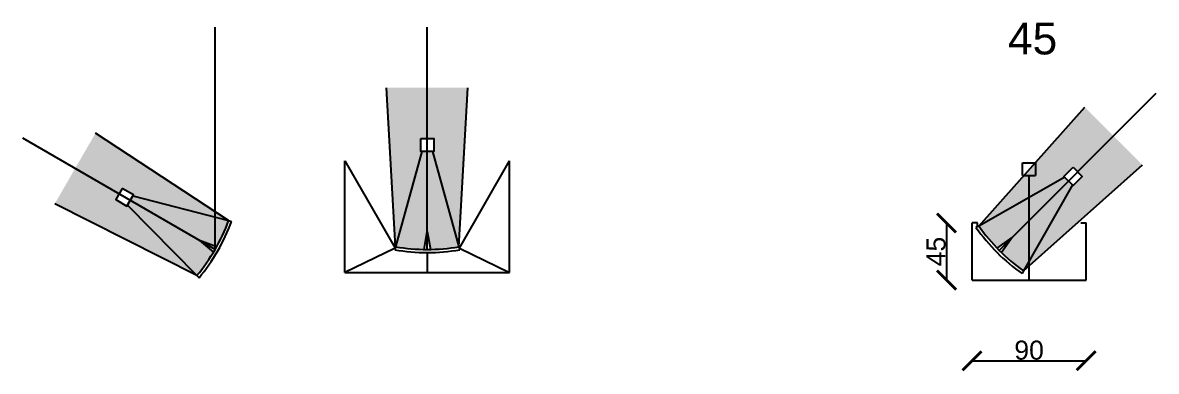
# Model space of a CAD drawing. Header units: millimetres. Extents: x 674 to 5889, y -153 to 3954.
# Drawn here: x 674 to 1568, y 3399 to 3674 of the extents above; entities that cross this region are included whole.
import ezdxf

# ---------------------------------------------------------------- set-up
doc = ezdxf.new("R2010")
doc.units = ezdxf.units.MM
for name, color, linetype in [('Columns', 253, 'Continuous'), ('Dish', 20, 'Continuous'), ('Ropes', 3, 'Continuous')]:
    doc.layers.add(name, color=color, linetype=linetype)
doc.layers.add('Effective Aperture Area', color=2, linetype='Continuous', transparency=0.75)
doc.layers.add('Image Sensor', color=5, linetype='Continuous', transparency=0.6)
doc.styles.get("Standard").update_dxf_attribs({"font": 'arial.ttf'})
doc.dimstyles.new('ISO-25', dxfattribs={"dimtxt": 2.5, "dimasz": 2.5, "dimexe": 1.25, "dimexo": 0.625, "dimtad": 1, "dimtxsty": 'Standard', "dimcen": 2.5, "dimadec": 0, "dimazin": 0, "dimtfac": 1, "dimtmove": 0, "dimatfit": 3, "dimfxl": 1, "dimarcsym": 0})

# ---------------------------------------------------------------- blocks, each defined once
blk = doc.blocks.new('_ArchTick')
at = {"color": 0, "linetype": 'ByBlock', "const_width": 0.15}
blk.add_lwpolyline([(-0.5, -0.5), (0.5, 0.5)], dxfattribs=at)
blk = doc.blocks.new('*D77')
at = {"color": 0, "lineweight": -2, "transparency": 16777216}
blk.add_line((1422.85, 3407.29), (1512.85, 3407.29), dxfattribs=at)
at = {"layer": 'Defpoints', "color": 0, "transparency": 16777216}
for p in [(1422.85, 3470.88), (1512.85, 3470.88), (1512.85, 3407.29)]:
    blk.add_point(p, dxfattribs=at)
at = {"color": 0, "lineweight": -2, "transparency": 16777216, "xscale": 15, "yscale": 15, "zscale": 15, "rotation": 180}
blk.add_blockref('_ArchTick', (1422.85, 3407.29), dxfattribs=at)
at = {"color": 0, "lineweight": -2, "transparency": 16777216, "xscale": 15, "yscale": 15, "zscale": 15}
blk.add_blockref('_ArchTick', (1512.85, 3407.29), dxfattribs=at)
at = {"color": 0, "transparency": 16777216, "insert": (1467.85, 3415.58), "char_height": 15, "attachment_point": 5}
blk.add_mtext('90', dxfattribs=at)
blk = doc.blocks.new('*D82')
at = {"color": 0, "lineweight": -2, "transparency": 16777216}
blk.add_line((1402.77, 3515.88), (1402.77, 3470.88), dxfattribs=at)
at = {"layer": 'Defpoints', "color": 0, "transparency": 16777216}
for p in [(1422.85, 3515.88), (1402.77, 3470.88), (1422.85, 3470.88)]:
    blk.add_point(p, dxfattribs=at)
at = {"color": 0, "lineweight": -2, "transparency": 16777216, "xscale": 15, "yscale": 15, "zscale": 15}
for p, rotation in [((1402.77, 3515.88), 90), ((1402.77, 3470.88), 270)]:
    blk.add_blockref('_ArchTick', p, dxfattribs=dict(at, rotation=rotation))
at = {"color": 0, "transparency": 16777216, "insert": (1394.52, 3493.38), "char_height": 15, "attachment_point": 5, "rotation": 90}
blk.add_mtext('45', dxfattribs=at)

msp = doc.modelspace()

# ---------------------------------------------------------------- hatches: boundary and pattern name
at = {"layer": 'Effective Aperture Area'}
h = msp.add_hatch(color=256, dxfattribs=at)
h.dxf.hatch_style = 1
h.paths.add_polyline_path([(1025.361, 3622.497), (961.121, 3622.497), (968.241, 3497.112), (988.991, 3572.314), (988.141, 3572.314), (988.141, 3582.514), (998.341, 3582.514), (998.341, 3572.314), (997.491, 3572.314), (1018.241, 3497.112)])
h = msp.add_hatch(color=256, dxfattribs=at)
h.dxf.hatch_style = 1
h.paths.add_polyline_path([(1557.149, 3561.743), (1511.725, 3607.168), (1428.099, 3513.472), (1495.947, 3551.976), (1495.346, 3552.577), (1502.559, 3559.789), (1509.771, 3552.577), (1502.559, 3545.364), (1501.958, 3545.965), (1463.454, 3478.117)])
h = msp.add_hatch(color=256, dxfattribs=at)
h.dxf.hatch_style = 1
h.paths.add_polyline_path([(699.492, 3530.939), (731.611, 3586.572), (836.638, 3517.714), (761.136, 3537.345), (761.561, 3538.081), (752.728, 3543.181), (747.628, 3534.347), (756.461, 3529.247), (756.886, 3529.984), (811.638, 3474.413)])
h = msp.add_hatch(color=256, dxfattribs=at)
h.dxf.hatch_style = 1
h.paths.add_polyline_path([(968.241, 3497.112, 0.0377136), (990.741, 3495.035), (993.241, 3509.264), (995.741, 3495.035, 0.0377124), (1018.241, 3497.112), (997.491, 3572.314), (988.991, 3572.314)])
h = msp.add_hatch(color=256, dxfattribs=at)
h.dxf.hatch_style = 1
h.paths.add_polyline_path([(1428.099, 3513.472, 0.0377136), (1442.54, 3496.093), (1454.369, 3504.388), (1446.076, 3492.558, 0.0377124), (1463.454, 3478.117), (1501.958, 3545.965), (1495.947, 3551.976)])
h = msp.add_hatch(color=256, dxfattribs=at)
h.dxf.hatch_style = 1
h.paths.add_polyline_path([(761.136, 3537.345), (756.886, 3529.984), (811.638, 3474.413, 0.0377124), (824.687, 3492.859), (813.614, 3502.139), (827.187, 3497.189, 0.0377136), (836.638, 3517.714)])

# ---------------------------------------------------------------- linework, layer by layer
for p, q in [((825.955, 3495.014), (825.955, 3670.21)), ((993.241, 3495.014), (993.241, 3670.21)), ((1444.293, 3494.311), (1568.175, 3618.193)), ((825.955, 3495.014), (674.231, 3582.612)), ((1462.753, 3553.179), (1462.753, 3563.379)), ((1462.753, 3563.379), (1472.953, 3563.379)), ((1472.953, 3563.379), (1472.953, 3553.179)), ((1462.753, 3553.179), (1472.953, 3553.179)), ((1467.853, 3475.879), (1467.853, 3553.179)), ((1422.853, 3470.879), (1512.853, 3470.879)), ((1467.853, 3470.879), (1467.853, 3475.879))]:
    msp.add_line(p, q)
at = {"layer": 'Columns'}
for p, q in [((928.241, 3476.839), (928.241, 3564.754)), ((1058.241, 3476.839), (1058.241, 3564.754)), ((1422.853, 3470.879), (1422.853, 3515.879)), ((1427.034, 3515.879), (1422.853, 3515.879)), ((1508.671, 3515.879), (1512.853, 3515.879)), ((1512.853, 3470.879), (1512.853, 3515.879))]:
    msp.add_line(p, q, dxfattribs=at)
at = {"layer": 'Dish'}
for p, q in [((836.638, 3517.714), (839.001, 3517.119)), ((1428.099, 3513.472), (1425.97, 3512.286)), ((968.241, 3497.112), (967.574, 3494.768)), ((1018.241, 3497.112), (1018.907, 3494.768)), ((1463.454, 3478.117), (1462.268, 3475.988)), ((811.638, 3474.413), (813.335, 3472.663)), ((928.241, 3476.839), (1058.241, 3476.839))]:
    msp.add_line(p, q, dxfattribs=at)
for centre, radius, start, end in [((696.051, 3570.014), 150, 320.405932, 339.594068), ((694.666, 3570.814), 154, 320.405932, 339.594068), ((1550.359, 3600.377), 150, 215.405932, 234.594068), ((1551.49, 3601.509), 154, 215.405932, 234.594068), ((993.241, 3645.014), 150, 260.405932, 279.594068), ((993.241, 3646.614), 154, 260.405932, 279.594068)]:
    msp.add_arc(centre, radius, start, end, dxfattribs=at)
at = {"layer": 'Effective Aperture Area'}
for p, q in [((968.241, 3497.112), (961.121, 3622.497)), ((1018.241, 3497.112), (1025.361, 3622.497)), ((1428.099, 3513.472), (1511.725, 3607.168)), ((836.638, 3517.714), (731.611, 3586.572)), ((988.991, 3572.314), (968.241, 3497.112)), ((997.491, 3572.314), (1018.241, 3497.112)), ((1463.454, 3478.117), (1557.149, 3561.743)), ((1495.947, 3551.976), (1428.099, 3513.472)), ((1501.958, 3545.965), (1463.454, 3478.117)), ((761.136, 3537.345), (836.638, 3517.714)), ((811.638, 3474.413), (699.492, 3530.939)), ((756.886, 3529.984), (811.638, 3474.413)), ((990.741, 3495.035), (993.241, 3509.264)), ((993.241, 3509.264), (995.741, 3495.035)), ((1442.54, 3496.093), (1454.369, 3504.388)), ((1454.369, 3504.388), (1446.076, 3492.558)), ((827.187, 3497.189), (813.614, 3502.139)), ((813.614, 3502.139), (824.687, 3492.859))]:
    msp.add_line(p, q, dxfattribs=at)
at = {"layer": 'Image Sensor'}
for points in [[(988.141, 3582.514), (998.341, 3582.514), (998.341, 3572.314), (988.141, 3572.314)], [(1502.559, 3559.789), (1509.771, 3552.577), (1502.559, 3545.364), (1495.346, 3552.577)], [(752.728, 3543.181), (747.628, 3534.347), (756.461, 3529.247), (761.561, 3538.081)]]:
    msp.add_lwpolyline(points, close=True, dxfattribs=at)
at = {"layer": 'Ropes'}
for p, q in [((928.241, 3564.754), (967.907, 3495.94)), ((1018.574, 3495.94), (1058.241, 3564.754)), ((1427.034, 3512.879), (1427.034, 3515.879)), ((967.907, 3495.94), (928.241, 3476.839)), ((1018.574, 3495.94), (1058.241, 3476.839)), ((993.241, 3492.614), (993.241, 3476.839))]:
    msp.add_line(p, q, dxfattribs=at)

# ---------------------------------------------------------------- texts
at = {"insert": (1451.164, 3673.715), "char_height": 25, "attachment_point": 1}
msp.add_mtext_dynamic_manual_height_columns('45', width=67.20048, gutter_width=12.5, heights=[0], dxfattribs=at)

# ---------------------------------------------------------------- dimensions: what is measured, and where the dimension line sits
dim = msp.add_linear_dim(base=(1402.772, 3470.879), p1=(1422.853, 3515.879), p2=(1422.853, 3470.879), angle=90, dimstyle='ISO-25', override={"dimtxt": 15, "dimasz": 15, "dimblk1": 'ArchTick', "dimblk2": 'ArchTick', "dimsah": 1, "dimse1": 1, "dimse2": 1})
dim.commit()
dim.dimension.update_dxf_attribs({"geometry": '*D82', "text_midpoint": (1394.519, 3493.379)})
dim = msp.add_linear_dim(base=(1512.853, 3407.293), p1=(1422.853, 3470.879), p2=(1512.853, 3470.879), dimstyle='ISO-25', override={"dimtxt": 15, "dimasz": 15, "dimblk1": 'ArchTick', "dimblk2": 'ArchTick', "dimsah": 1, "dimse1": 1, "dimse2": 1})
dim.commit()
dim.dimension.update_dxf_attribs({"geometry": '*D77', "text_midpoint": (1467.853, 3415.577)})

doc.saveas('drawing.dxf')
